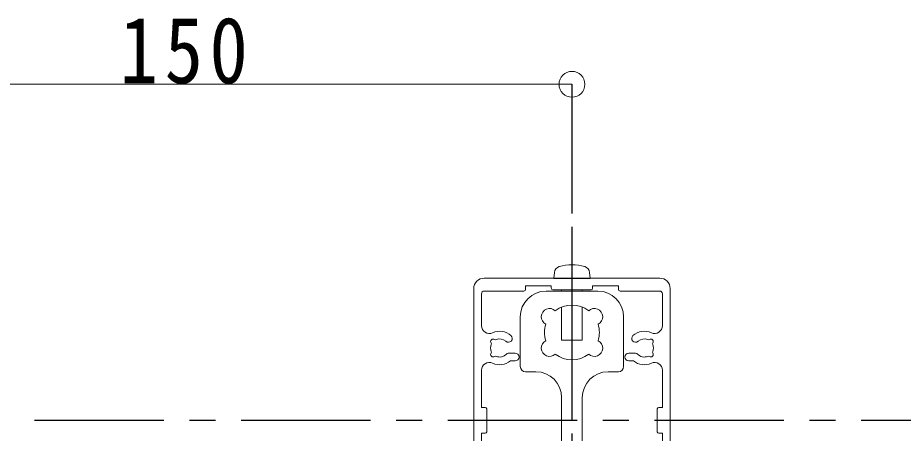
# Model space of a CAD drawing. Units: millimetres at full size, sheet at 1:5; details may follow other scales. Extents: x -1050 to 1050, y -742 to 742.
# Drawn here: x -109.2 to 62.1, y -97.8 to -17.4 of the extents above; entities that cross this region are included whole.
import ezdxf

# ---------------------------------------------------------------- set-up
doc = ezdxf.new("R2010")
doc.units = ezdxf.units.MM
doc.header["$LTSCALE"] = 5
doc.linetypes.add('CHAIN1', pattern=[8, 5, -1, 1, -1])
doc.layers.add('0-0_通り芯', color=7, linetype='CHAIN1')
for name, color, linetype, lineweight in [('0-3_寸法', 54, 'Continuous', 20), ('0-A_支柱', 6, 'Continuous', 20), ('0-B_足元', 4, 'Continuous', 20)]:
    doc.layers.add(name, color=color, linetype=linetype, lineweight=lineweight)
doc.styles.add('ＭＳ ゴシック', font='')
doc.styles.get('ＭＳ ゴシック').set_extended_font_data('MS Gothic')

# ---------------------------------------------------------------- blocks, each defined once
blk = doc.blocks.new('dimension_origin')
at = {"color": 0, "linetype": 'Continuous', "lineweight": -2}
blk.add_circle((0, 0), 1.25, dxfattribs=at)

msp = doc.modelspace()

# ---------------------------------------------------------------- linework, layer by layer
at = {"layer": '0-0_通り芯'}
for p, q in [((-1.98, -30.293), (-1.98, -198.11)), ((-1.98, -57.855), (-1.98, -198.11)), ((959.011, -95.293), (-177.305, -95.293))]:
    msp.add_line(p, q, dxfattribs=at)
at = {"layer": '0-0_通り芯', "linetype": 'Continuous'}
msp.add_line((-5.48, -67.793), (1.52, -67.793), dxfattribs=at)
at = {"layer": '0-3_寸法'}
msp.add_line((-151.98, -30.293), (-1.98, -30.293), dxfattribs=at)
at = {"layer": '0-A_支柱'}
for p, q in [((-5.382, -66.674), (-5.48, -67.793)), ((1.422, -66.674), (1.52, -67.793)), ((15.02, -67.793), (-18.98, -67.793)), ((-20.98, -69.793), (-20.98, -112.193)), ((-5.98, -69.293), (-5.98, -69.743)), ((-5.68, -70.043), (1.72, -70.043)), ((-3.98, -70.043), (-3.98, -70.293)), ((0.02, -70.293), (0.02, -70.043)), ((2.02, -69.293), (2.02, -69.743)), ((2.02, -69.293), (7.02, -69.293)), ((7.02, -69.993), (7.02, -69.293)), ((17.02, -112.193), (17.02, -69.793)), ((-19.48, -76.985), (-19.48, -70.793)), ((-11.28, -70.293), (-18.98, -70.293)), ((7.32, -70.293), (15.02, -70.293)), ((15.52, -76.985), (15.52, -70.793)), ((-14.303, -82.293), (-12.98, -82.293)), ((-13.903, -83.793), (-12.98, -83.793)), ((10.343, -82.293), (9.02, -82.293)), ((9.943, -83.793), (9.02, -83.793)), ((-19.48, -92.793), (-19.48, -85.601)), ((15.52, -92.793), (15.52, -85.601)), ((-19.48, -92.793), (-18.78, -92.793)), ((-18.48, -93.093), (-18.48, -97.493)), ((14.52, -93.093), (14.52, -97.493)), ((15.52, -92.793), (14.82, -92.793)), ((-19.48, -97.793), (-18.78, -97.793)), ((-19.48, -104.985), (-19.48, -97.793)), ((15.52, -97.793), (14.82, -97.793)), ((15.52, -104.985), (15.52, -97.793))]:
    msp.add_line(p, q, dxfattribs=at)
for points in [[(-10.98, -69.993), (-10.98, -69.293), (-5.98, -69.293)], [(-3.98, -73.385), (-3.98, -79.793), (0.02, -79.793), (0.02, -73.385)]]:
    msp.add_lwpolyline(points, dxfattribs=at)
for centre, radius, start, end in [((-4.087, -66.787), 1.3, 105.88085, 175), ((-1.98, -74.193), 9, 74.11915, 105.88085), ((0.127, -66.787), 1.3, 5, 74.11915), ((-18.98, -69.793), 2, 90, 180), ((15.02, -69.793), 2, 0, 90), ((-11.28, -69.993), 0.3, 270, 360), ((-5.68, -69.743), 0.3, 180, 270), ((1.72, -69.743), 0.3, 270, 360), ((7.32, -69.993), 0.3, 180, 270), ((-18.98, -70.793), 0.5, 90, 180), ((15.02, -70.793), 0.5, 0, 90), ((-17.98, -76.985), 1.5, 180, 294.90106), ((14.02, -76.985), 1.5, 245.09894, 360), ((-15.98, -81.293), 3.25, 47.4576, 114.90106), ((12.02, -81.293), 3.25, 65.09894, 132.5424), ((-17.217, -80.055), 0.5, 55.28656, 214.71344), ((-17.875, -80.511), 0.3, 337.5799, 34.71344), ((-16.762, -79.398), 0.3, 235.28656, 292.4201), ((-15.98, -81.293), 1.75, 47.4576, 112.4201), ((-14.29, -79.451), 0.75, 227.4576, 47.4576), ((10.33, -79.451), 0.75, 132.5424, 312.5424), ((12.02, -81.293), 1.75, 67.5799, 132.5424), ((12.802, -79.398), 0.3, 247.5799, 304.71344), ((13.257, -80.055), 0.5, 325.28656, 124.71344), ((13.915, -80.511), 0.3, 145.28656, 202.4201), ((-15.98, -81.293), 1.75, 157.5799, 202.4201), ((-17.217, -82.53), 0.5, 145.28656, 304.71344), ((-17.875, -82.075), 0.3, 325.28656, 22.4201), ((13.257, -82.53), 0.5, 235.28656, 34.71344), ((13.915, -82.075), 0.3, 157.5799, 214.71344), ((12.02, -81.293), 1.75, 337.5799, 22.4201), ((-15.98, -81.293), 3.25, 245.09894, 309.71514), ((-16.762, -83.188), 0.3, 67.5799, 124.71344), ((-15.98, -81.293), 1.75, 247.5799, 318.18969), ((-14.303, -82.793), 0.5, 90, 138.18969), ((-12.98, -83.043), 0.75, 270, 90), ((9.02, -83.043), 0.75, 90, 270), ((12.02, -81.293), 3.25, 230.28486, 294.90106), ((10.343, -82.793), 0.5, 41.81031, 90), ((12.02, -81.293), 1.75, 221.81031, 292.4201), ((12.802, -83.188), 0.3, 55.28656, 112.4201), ((-17.98, -85.601), 1.5, 65.09894, 180), ((14.02, -85.601), 1.5, 0, 114.90106), ((-18.78, -93.093), 0.3, 0, 90), ((14.82, -93.093), 0.3, 90, 180), ((-18.78, -97.493), 0.3, 270, 360), ((14.82, -97.493), 0.3, 180, 270)]:
    msp.add_arc(centre, radius, start, end, dxfattribs=at)
at = {"layer": '0-B_足元'}
for p, q in [((-6.98, -70.293), (3.02, -70.293)), ((-11.98, -84.893), (-11.98, -75.293)), ((8.02, -84.893), (8.02, -75.293)), ((-8.98, -85.893), (-10.98, -85.893)), ((5.02, -85.893), (7.02, -85.893)), ((-3.98, -90.893), (-3.98, -99.693)), ((0.02, -90.893), (0.02, -99.693))]:
    msp.add_line(p, q, dxfattribs=at)
for centre, radius, start, end in [((-6.98, -75.293), 5, 90, 180), ((3.02, -75.293), 5, 0, 90), ((-6.321, -75.253), 1.6, 46.3184, 243.6816), ((-1.98, -78.293), 5.3, 52.3632, 127.6368), ((2.362, -75.253), 1.6, 296.3184, 133.6816), ((-1.98, -78.293), 5.3, 162.3632, 197.6368), ((-1.98, -78.293), 5.3, 342.3632, 17.6368), ((-6.321, -81.333), 1.6, 116.3184, 313.6816), ((2.362, -81.333), 1.6, 226.3184, 63.6816), ((-1.98, -78.293), 5.3, 232.36321, 307.63679), ((-10.98, -84.893), 1, 180, 270), ((7.02, -84.893), 1, 270, 360), ((-8.98, -90.893), 5, 0, 90), ((5.02, -90.893), 5, 90, 180)]:
    msp.add_arc(centre, radius, start, end, dxfattribs=at)

# ---------------------------------------------------------------- block references
at = {"layer": '0-3_寸法', "xscale": 2, "yscale": 2}
msp.add_blockref('dimension_origin', (-1.98, -30.293), dxfattribs=at)

# ---------------------------------------------------------------- texts
at = {"layer": '0-3_寸法', "insert": (-89.48, -30.293), "char_height": 12.83, "attachment_point": 7, "style": 'ＭＳ ゴシック'}
msp.add_mtext('\\T1.17;\\W0.85;150', dxfattribs=at)

doc.saveas('drawing.dxf')
